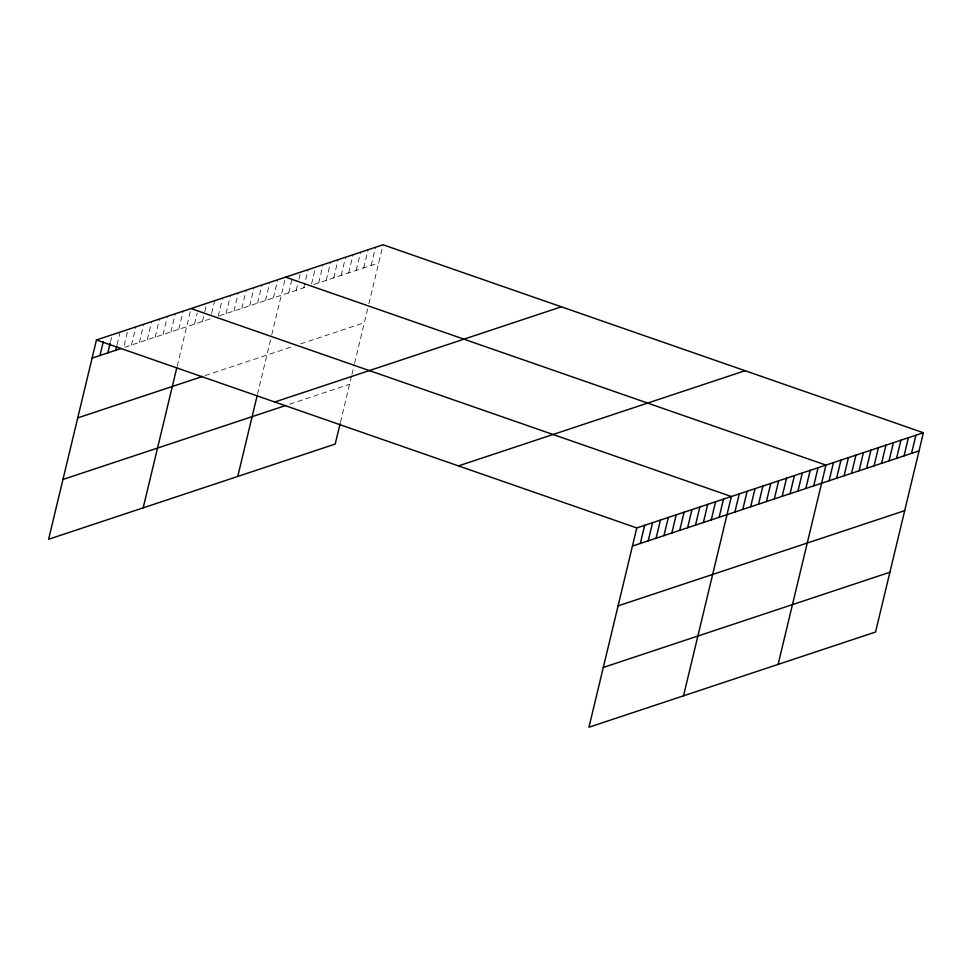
<?xml version="1.0" encoding="UTF-8"?>
<svg xmlns="http://www.w3.org/2000/svg" width="972" height="972" viewBox="0 0 972 972"><rect width="100%" height="100%" fill="white"/><g stroke="black" fill="none" stroke-linecap="round" stroke-linejoin="round"><path stroke-width="0.73" stroke-dasharray="4.86 3.65" d="M110.529 341.707L111.537 337.527M117.077 344.683L119.75 333.505M127.308 332.29L123.614 347.648L210.317 318.852L211.325 314.661M131.499 345.024L135.849 326.884M139.385 342.411L143.734 324.259M147.258 339.787L151.62 321.647M155.143 337.175L159.505 319.023M163.029 334.55L167.378 316.41M170.902 331.938L175.264 313.786M178.787 329.326L183.149 311.174M177.208 366.104L191.022 308.549M194.546 324.089L197.231 312.923M202.431 321.465L204.448 313.093M204.776 311.696L206.793 303.325M211.653 313.263L214.666 300.7M218.202 316.228L222.224 299.485M226.075 313.616L230.437 295.464M233.96 310.991L238.322 292.851M241.846 308.379L246.195 290.227M249.719 305.767L254.081 287.615M257.604 303.143L261.966 284.99M265.49 300.53L269.839 282.378M273.363 297.906L277.725 279.766M257.495 394.268L271.467 336.045M271.796 334.696L285.61 277.142M288.745 292.803L291.758 280.24M296.241 290.312L297.578 284.723M298.926 279.146L300.603 272.16M303.738 287.821L308.1 269.669M311.562 283.933L314.916 269.973M318.731 282.84L323.081 264.7M326.228 280.349L330.577 262.209M333.724 277.87L338.074 259.718M341.221 275.38L345.57 257.228M348.717 272.889L353.067 254.737M356.214 270.398L360.563 252.246M363.71 267.908L368.06 249.755M371.195 265.417L375.557 247.265M340.431 422.334L351.572 375.897M351.913 374.499L354.27 364.694M354.598 363.297L367.938 307.76M368.91 303.689L383.053 244.774M219.514 315.791L307.48 286.582M313.737 284.504L378.691 262.926M205.153 375.569L293.131 346.36M300.627 343.869L364.342 322.704M289.595 404.206L349.555 384.292"/><path stroke-width="1.46" d="M923.4 432.747L636.794 527.93L588.947 727.226L875.553 632.031L923.4 432.747L383.053 244.774L96.447 339.969L48.6 539.253L335.206 444.07L340.103 423.695M99.97 355.497L103.324 341.537M107.856 352.885L110.201 343.104M115.729 350.26L116.737 346.068M143.176 507.846L176.88 367.465M237.763 476.438L257.155 395.665M640.317 543.457L644.679 525.305M648.202 540.845L652.552 522.693M656.076 538.221L660.438 520.081M663.961 535.608L668.323 517.456M671.846 532.984L676.196 514.844M679.72 530.372L684.081 512.22M687.605 527.747L691.967 509.607M695.49 525.135L699.84 506.983M703.376 522.523L707.725 504.371M711.249 519.899L715.611 501.746M719.134 517.286L723.496 499.134M683.523 695.806L731.369 496.522L191.022 308.549M734.893 512.05L739.255 493.898M742.778 509.425L747.14 491.285M750.663 506.813L755.013 488.661M758.537 504.201L762.899 486.049M766.422 501.576L770.784 483.424M774.307 498.964L778.657 480.812M782.193 496.34L786.542 478.188M790.066 493.727L794.428 475.575M797.951 491.103L802.313 472.963M805.837 488.491L810.186 470.339M813.71 485.866L818.072 467.726M778.11 664.398L825.957 465.102L285.61 277.142M829.092 480.763L833.454 462.611M836.588 478.273L840.95 460.12M844.085 475.782L848.447 457.642M851.581 473.291L855.931 455.151M859.078 470.8L863.428 452.66M866.574 468.322L870.924 450.17M874.071 465.831L878.421 447.679M881.568 463.34L885.917 445.188M889.064 460.85L893.414 442.697M896.561 458.359L900.91 440.207M904.057 455.868L908.407 437.716M911.542 453.377L915.903 435.237M92.085 358.109L120.99 348.523M77.736 417.887L202.528 376.443M274.76 401.995L561.366 306.812M62.949 479.475L285.841 405.458M458.48 465.904L745.087 370.709M632.432 546.082L919.038 450.887M618.083 605.86L904.689 510.665M603.296 667.448L889.902 572.253M96.447 339.969L636.794 527.93"/></g></svg>
